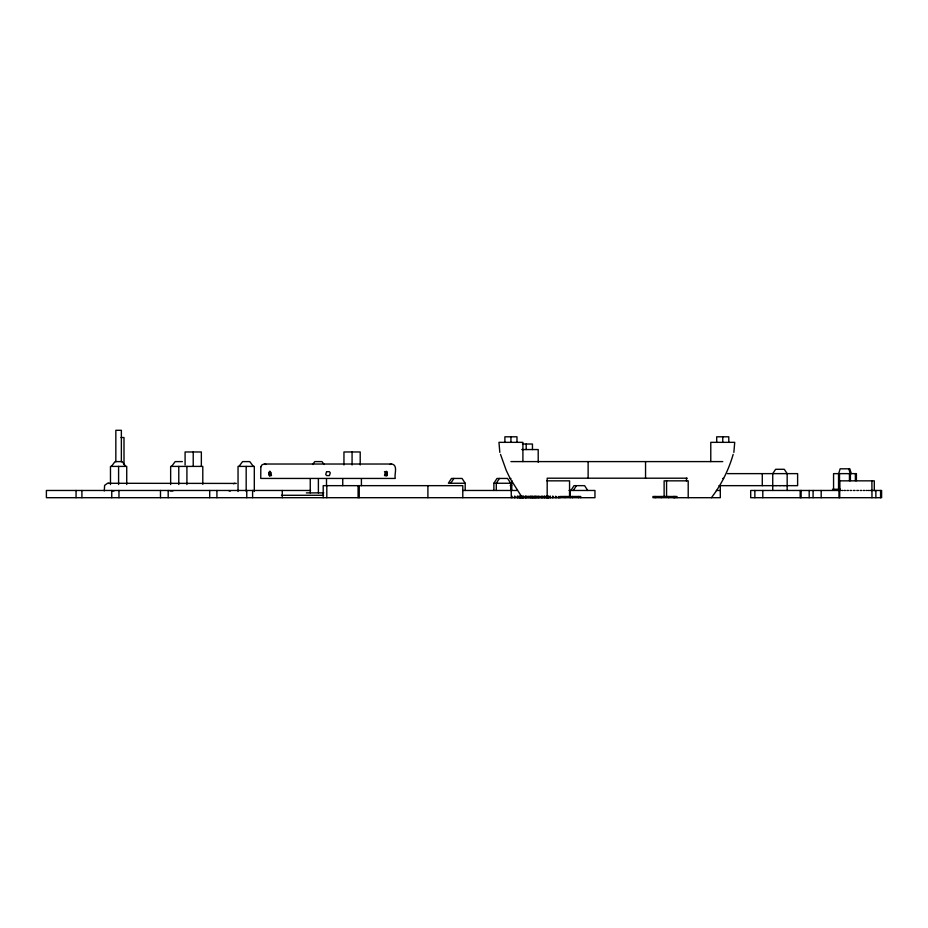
<?xml version="1.0" encoding="UTF-8"?>
<svg xmlns="http://www.w3.org/2000/svg" width="928" height="928" viewBox="0 0 928 928"><rect width="100%" height="100%" fill="white"/><g stroke="black" fill="none" stroke-linecap="round" stroke-linejoin="round"><path stroke-width="1.39" d="M733.862 452.377L734.721 442.343L710.778 442.343L710.778 461.599M733.166 454.384C728.654 469.986 721.323 484.822 711.405 497.698M838.692 473.628L840.142 468.814L849.828 468.814L851.278 473.628M229.112 491.016L230.504 490.935M268.644 472.886L269.746 471.215L270.431 471.679L270.848 474.37L269.746 476.029L268.644 472.886L271.138 472.886M386.953 475.577L387.37 472.886L386.268 471.215L385.166 474.37L385.584 475.577L386.953 475.577L384.459 475.577M450.776 483.256L453.896 478.442M493.882 490.471L493.882 483.256L497.002 478.442L507.581 478.442L510.702 483.256L510.702 490.471M499.415 478.442L496.294 483.256L496.294 490.471M570.906 490.471L574.026 485.657L584.605 485.657L587.726 490.471M573.318 490.471L576.439 485.657M111.418 466.401L115.014 461.599L122.194 461.599L125.79 466.401M171.599 466.401L175.183 461.599L182.364 461.599M238.995 466.401L242.579 461.599L249.76 461.599L253.356 466.401M312.632 464.476L314.789 461.599L321.97 461.599L324.127 464.476M112.659 490.9L114.005 491.016M233.415 483.743L234.842 483.279M389.864 464.487L391.291 464.023M170.137 490.935L172.968 490.935M121.011 437.529L123.992 437.529L124.016 464.742M522.441 444.025L532.452 444.025L532.452 449.558M521.768 449.558L538.205 449.558L538.205 462.26M510.934 461.599L722.75 461.599M384.459 471.679L386.953 471.679M384.876 472.886L387.37 472.886M727.459 473.628L797.616 473.628L797.616 485.657L784.868 485.657M268.644 474.37L271.138 474.37M384.876 474.37L387.37 474.37M269.108 475.612L271.556 475.577M687.219 478.198L547.195 478.198L547.172 497.698M500.517 454.384L506.224 470.345L510.098 478.442L510.934 478.442M722.75 478.442L723.585 478.442M546.894 480.843L569.56 480.843L569.56 496.492M465.195 483.256L448.375 483.256L451.495 478.442L462.063 478.442L465.195 483.256L465.195 490.471M493.882 483.256L510.702 483.256M510.145 485.657L511.641 485.657M718.98 485.657L775.031 485.657M775.216 485.657L776.284 485.657M776.469 485.657L779.056 485.657M779.3 485.657L780.599 485.657M780.842 485.657L783.441 485.657M783.626 485.657L784.694 485.657M832.497 489.276L840.397 489.276M310.567 490.471L46.4 490.471L46.4 497.698L594.952 497.698L594.952 490.471L569.038 490.471M462.852 490.471L517.14 490.471M716.428 490.471L720.325 490.471M777.606 490.471L750.706 490.471L750.706 497.698L881.6 497.698L881.6 490.471L871.23 490.471M777.838 490.471L779.126 490.471M779.323 490.471L840.838 490.471M841.8 490.471L842.902 490.471M844.132 490.471L845.478 490.471M846.916 490.471L848.436 490.471M850.048 490.471L851.672 490.471M853.377 490.471L855.071 490.471M856.776 490.471L858.446 490.471M860.128 490.471L861.694 490.471M863.249 490.471L864.676 490.471M866.056 490.471L867.262 490.471M868.388 490.471L869.35 490.471M870.197 490.471L870.858 490.471M306.356 492.884L323.802 492.884M281.462 495.285L323.594 495.285M264.724 464.023L266.15 464.487M236.327 483.43L107.52 483.279L104.609 485.402L104.296 490.924M108.274 483.279L109.017 483.43M522.278 497.698L510.11 478.442M848.807 468.814L850.245 473.628M499.821 452.377L498.962 442.343L522.905 442.343L522.905 461.599M880.568 490.471L880.568 497.698M875.87 490.471L875.87 497.698M874.292 490.68L874.292 480.843L839.654 480.843L839.736 497.698M871.891 480.843L871.972 497.698M856.405 480.739L856.405 473.628L833.564 473.628L833.564 489.276M855.372 473.628L855.372 480.739M850.408 473.628L850.408 480.739M849.445 473.628L849.445 480.739M839.504 473.628L839.504 489.276M838.982 490.471L838.982 497.698M838.541 473.628L838.541 489.276M821.187 490.471L821.187 497.698M813.079 490.471L813.079 497.698M809.193 490.471L809.193 497.698M801.119 490.471L801.119 497.698M800.191 490.471L800.191 497.698M787.176 490.471L787.164 473.628L784.288 469.29L775.622 469.29L772.734 473.628L772.734 490.471M762.804 490.471L762.804 497.698M762.282 473.628L762.282 485.657M754.858 490.471L754.858 497.698M728.793 442.343L728.793 436.798L716.706 436.798L716.706 442.343M722.75 436.798L722.75 442.343M720.302 485.657L720.302 497.698L652.941 497.698L652.941 496.492L677.011 496.492L677.011 497.698M688.205 497.698L688.205 480.843L664.123 480.843L664.123 496.492M686.488 478.198L686.488 480.982M674.9 496.492L674.9 497.698M674.714 496.492L674.714 497.698M673.566 496.492L673.566 497.698M668.694 496.492L668.694 497.698M666.571 480.843L666.571 496.492M661.258 496.492L661.258 497.698M655.249 496.492L655.249 497.698M645.552 461.599L645.552 478.198M588.132 461.599L588.132 478.198M580.742 497.698L580.742 496.492L560.118 496.492L560.118 497.698M578.434 496.492L578.434 497.698M572.425 496.492L572.425 497.698M570.302 490.471L570.302 497.698M564.978 496.492L564.978 497.698M558.969 496.492L558.969 497.698M558.784 496.492L558.784 497.698M556.672 496.492L556.672 497.698M555.489 496.248L555.489 497.698M553.088 496.248L553.088 497.698M552.566 496.248L552.566 497.698M550.316 496.248L550.316 497.698M550.153 496.248L550.153 497.698M548.808 496.248L548.808 497.698M548.471 496.248L548.471 497.698M547.914 496.248L547.914 497.698M547.323 496.248L547.323 497.698M546.395 496.248L546.395 497.698M546.07 496.248L546.07 497.698M544.771 496.248L544.91 497.698M544.388 496.248L544.388 497.698M543.831 496.248L543.831 497.698M542.346 496.248L542.346 497.698M541.987 496.248L541.987 497.698M541.302 496.248L541.43 497.698M539.945 496.248L539.945 497.698M538.89 496.248L538.89 497.698M538.368 496.248L538.368 497.698M537.219 496.248L537.219 497.698M536.883 496.248L536.883 497.698M535.955 496.248L535.955 497.698M535.584 496.248L535.584 497.698M534.806 496.248L534.806 497.698M534.482 496.248L534.424 497.698M532.8 496.248L532.8 497.698M532.022 496.248L532.022 497.698M531.64 496.248L531.64 497.698M530.723 496.248L530.723 497.698M530.387 496.248L530.387 497.698M529.238 496.248L529.238 497.698M528.716 496.248L528.716 497.698M527.661 496.248L527.661 497.698M526.199 444.025L526.199 449.558M526.304 496.248L526.304 497.698M526.176 496.248L526.176 497.698M525.619 496.248L525.619 497.698M525.248 496.248L525.248 497.698M523.775 496.248L523.775 497.698M523.206 496.248L523.206 497.698M522.835 496.248L522.835 497.698M522.684 496.248L522.684 497.698M521.536 496.248L521.536 497.698M521.2 496.248L521.2 497.698M520.422 496.248L520.422 497.698M520.283 496.248L520.283 497.698M519.692 496.248L519.692 497.698M519.123 496.248L519.123 497.698M518.798 496.248L518.798 497.698M517.453 496.248L517.453 497.698M517.29 496.248L517.29 497.698M516.977 442.343L516.977 436.798L504.89 436.798L504.89 442.343M515.04 496.248L515.04 497.698M514.518 496.248L514.518 497.698M512.117 496.248L512.117 497.698M511.78 480.6L511.78 490.471M511.258 490.471L511.258 497.698M510.934 436.798L510.934 442.343M462.794 497.698L462.794 485.657L323.199 485.657L323.199 497.698M427.901 485.657L427.901 497.698M361.41 478.79L361.41 485.657M360.203 464.963L360.203 451.971L343.952 451.971L343.952 464.963M359.24 485.657L359.24 497.698M358.092 485.657L358.092 497.698M352.072 451.971L352.072 464.963M342.745 478.79L342.745 485.657M326.807 485.657L326.807 497.698M326.505 478.952L326.505 485.912M318.385 478.952L318.385 492.884M310.254 478.952L310.254 492.884M282.274 490.471L282.274 497.698M254.307 491.492L254.307 466.401L238.044 466.401L238.044 491.492M252.602 490.471L252.602 497.698M246.767 490.471L246.767 497.698M246.175 466.401L246.175 491.492M216.92 490.471L216.92 497.698M209.705 490.471L209.705 497.698M202.791 484.288L202.791 466.401L170.648 466.401L170.648 484.52M201.353 466.401L201.353 451.971L185.09 451.971L185.09 464.963M193.221 451.971L193.221 466.401M186.911 466.401L186.911 484.52M178.779 466.401L178.779 484.52M168.188 490.471L168.188 497.698M160.486 490.471L160.486 497.698M126.73 484.52L126.73 466.401L110.478 466.401L110.478 484.52M121.359 461.854L121.371 430.302L115.838 430.302L115.838 461.854M118.97 490.471L118.97 497.698M118.598 466.401L118.598 484.52M111.754 490.471L111.754 497.698M81.908 490.471L81.908 497.698M76.061 490.471L76.061 497.698M260.826 466.865L260.745 478.442L395.27 478.442C394.064 474.394 398.24 465.508 392.045 464.023L263.97 464.023L261.94 464.928L260.826 466.865M326.598 471.679L325.716 474.37L326.598 475.577L329.417 475.577L330.298 472.886L329.417 471.679L326.598 471.679M533.171 497.698L533.171 496.248L533.124 497.698"/></g></svg>
